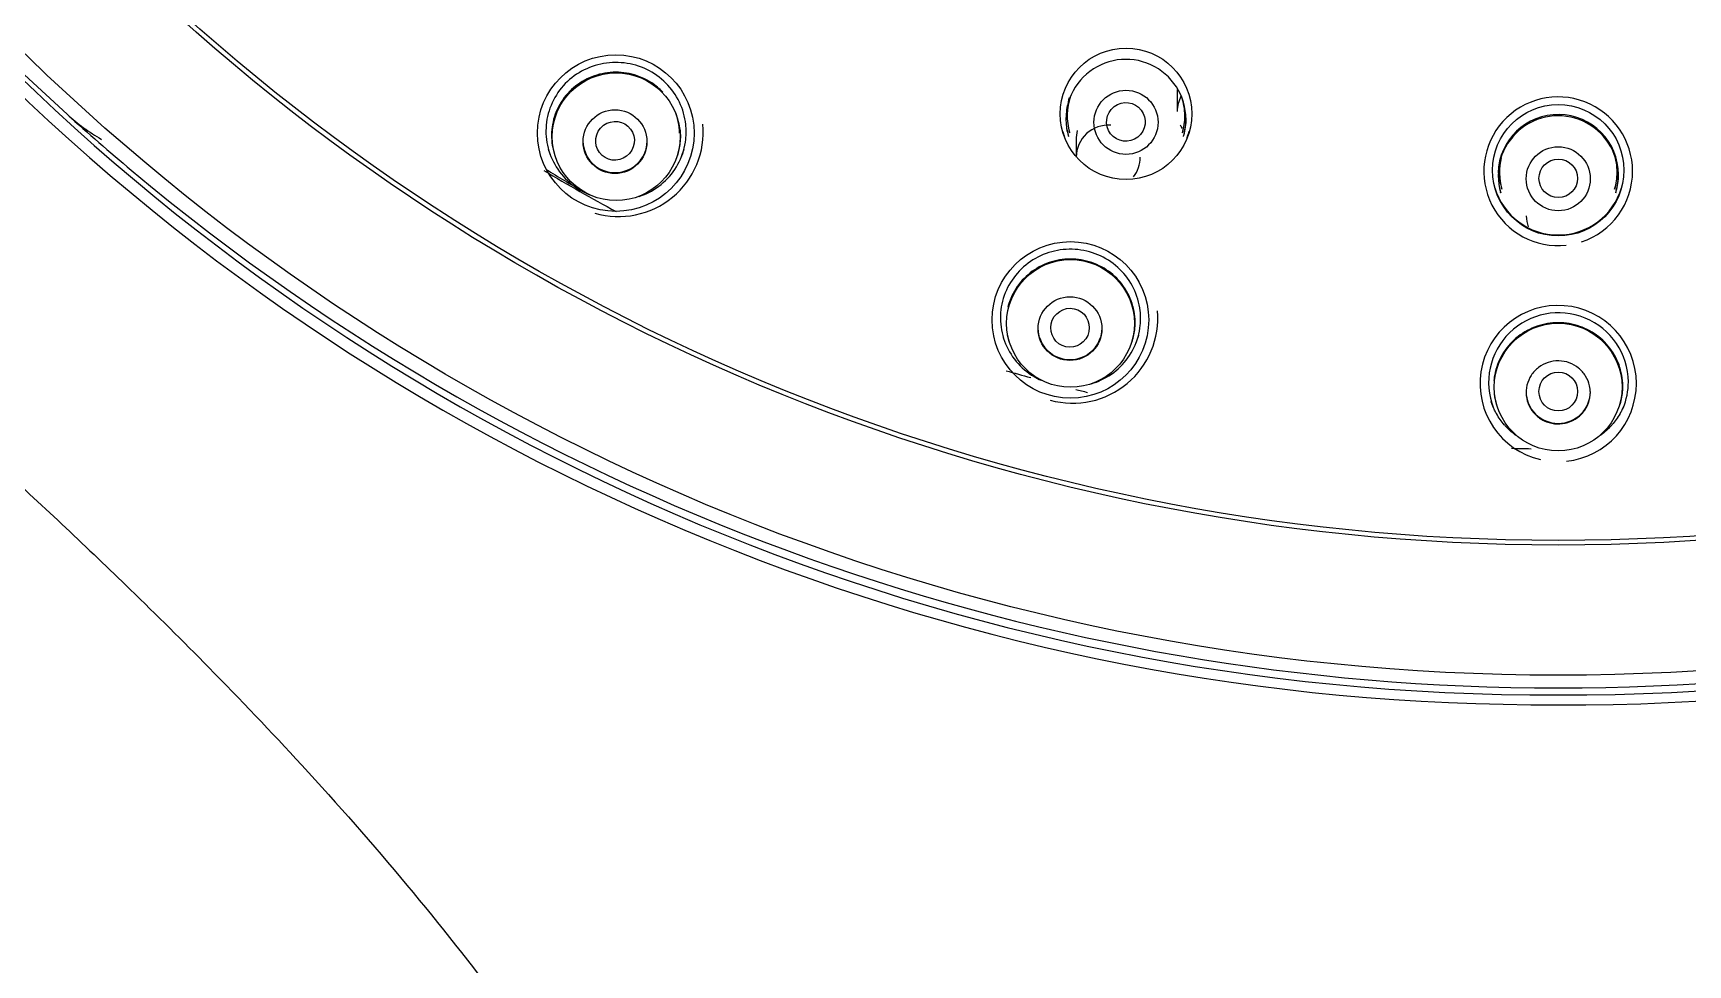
# Model space of a CAD drawing. Header units: millimetres. Extents: x -60 to 7633, y -2614 to 2146.
# Drawn here: x 5473.48 to 5512.13, y 1598.02 to 1619.79 of the extents above; entities that cross this region are included whole.
import ezdxf

# ---------------------------------------------------------------- set-up
doc = ezdxf.new("R2010")
doc.units = ezdxf.units.MM
doc.layers.get('0').update_dxf_attribs({"color": 250})

msp = doc.modelspace()

# ---------------------------------------------------------------- linework, layer by layer
at = {"linetype": 'Continuous'}
for p, q in [((5500.198, 1618.476), (5500.198, 1617.96)), ((5497.669, 1617.516), (5497.685, 1617.463)), ((5500.322, 1617.461), (5500.338, 1617.514)), ((5497.652, 1617.399), (5497.66, 1617.372)), ((5497.839, 1617.295), (5497.839, 1616.892)), ((5500.349, 1617.376), (5500.357, 1617.402)), ((5485.649, 1616.987), (5485.66, 1616.952)), ((5488.537, 1616.939), (5488.544, 1616.962)), ((5507.744, 1616.083), (5507.752, 1616.057)), ((5507.763, 1616.196), (5507.779, 1616.143)), ((5510.416, 1616.143), (5510.432, 1616.195)), ((5510.443, 1616.056), (5510.45, 1616.083)), ((5496.263, 1612.615), (5496.273, 1612.58)), ((5499.15, 1612.585), (5499.158, 1612.61)), ((5507.584, 1611.029), (5507.587, 1611.022)), ((5507.65, 1611.126), (5507.66, 1611.091)), ((5510.535, 1611.091), (5510.545, 1611.126)), ((5510.611, 1611.03), (5510.612, 1611.032))]:
    msp.add_line(p, q, dxfattribs=at)
for centre, radius in [((5499.005, 1617.904), 1.536), ((5487.091, 1617.454), 1.829), ((5487.099, 1617.37), 1.492), ((5499.004, 1617.706), 0.748), ((5487.073, 1617.254), 0.744), ((5509.097, 1616.586), 1.535), ((5509.098, 1616.387), 0.748), ((5509.098, 1616.397), 0.45), ((5497.707, 1613.09), 1.828), ((5497.709, 1613.008), 1.491), ((5497.697, 1612.886), 0.744), ((5509.096, 1611.52), 1.491)]:
    msp.add_circle(centre, radius, dxfattribs=at)
for centre, radius, start, end in [((5508.811, 1655.731), 51.631, 180.1641, 270.3174), ((5508.93, 1655.812), 51.483, 180.2292, 270.1867), ((5509.263, 1655.814), 51.485, 269.8154, 359.7687), ((5509.392, 1655.722), 51.623, 269.6734, 359.8451), ((5499.003, 1617.777), 1.4, 0, 196.6314), ((5499.005, 1617.856), 1.374, 160.4777, 196.5051), ((5499.005, 1617.801), 1.407, 160.3203, 164.0827), ((5500.948, 1617.961), 0.748, 151.8027, 180.0876), ((5499.005, 1617.856), 1.374, 0, 19.6501), ((5509.097, 1616.562), 1.737, 0, 276.0863), ((5477.581, 1621.581), 4.951, 228.1414, 239.6535), ((5518.639, 1667.288), 66.391, 228.07252, 229.7886), ((5499.003, 1617.91), 1.387, 172.0638, 180.1445), ((5499.003, 1617.91), 1.387, 0, 3.1234), ((5499.003, 1617.91), 1.387, 358.4988, 0), ((5509.098, 1616.482), 1.407, 0, 178.2037), ((5487.155, 1617.484), 1.98, 253.7758, 5.1512), ((5499.005, 1617.801), 1.407, 189.9091, 196.647), ((5498.704, 1617.307), 0.863, 165.8411, 180.8229), ((5498.59, 1616.892), 0.747, 85.3131, 180.0436), ((5500.948, 1617.961), 0.748, 205.2395, 212.1828), ((5499.005, 1617.856), 1.374, 343.3312, 0), ((5499.003, 1617.777), 1.4, 343.579, 0), ((5499.005, 1617.801), 1.407, 343.5413, 0), ((5499.004, 1617.828), 1.39, 353.6939, 359.8886), ((5499.005, 1617.801), 1.407, 0, 0.3216), ((5509.097, 1616.458), 1.4, 0, 196.5065), ((5499.004, 1617.937), 1.544, 196.5839, 201.5131), ((5499.004, 1617.937), 1.544, 337.4089, 343.3815), ((5498.59, 1616.892), 0.747, 322.1265, 359.9346), ((5509.099, 1616.537), 1.374, 165.6219, 196.5983), ((5509.099, 1616.537), 1.374, 0, 18.6322), ((5494.902, 1631.558), 17.68, 237.7034, 241.04), ((5509.097, 1616.591), 1.387, 180.1069, 196.4545), ((5509.097, 1616.562), 1.737, 288.1887, 0), ((5509.099, 1616.537), 1.374, 343.3385, 0), ((5509.097, 1616.458), 1.4, 343.4403, 0), ((5509.098, 1616.482), 1.407, 343.4783, 0), ((5509.098, 1616.509), 1.39, 353.4976, 359.8826), ((5509.097, 1616.618), 1.544, 196.6248, 343.4125), ((5509.098, 1616.482), 1.407, 192.6013, 196.4802), ((5509.098, 1615.519), 0.747, 180.0812, 199.9549), ((5497.762, 1613.129), 1.984, 254.6038, 5.0874), ((5509.097, 1611.603), 1.825, 0, 256.896), ((5509.104, 1611.624), 1.632, 0.6375, 201.3774), ((5509.097, 1611.603), 1.825, 276.122, 0), ((5509.164, 1611.642), 1.572, 337.1646, 0.0077)]:
    msp.add_arc(centre, radius, start, end, dxfattribs=at)
for centre, major_axis, ratio in [((5509.098, 1655.559), (51.15, 0), 0.992546), ((5509.098, 1655.41), (47.938, 0), 0.992546), ((5509.098, 1655.388), (47.807, 0), 0.992546), ((5499.003, 1617.716), (0.357, 0.276), 0.996126), ((5487.073, 1617.275), (0.303, 0.341), 0.983754), ((5497.697, 1612.907), (0.181, 0.418), 0.987221), ((5509.098, 1611.417), (0, 0.455), 0.988761)]:
    msp.add_ellipse(centre, major_axis=major_axis, ratio=ratio, dxfattribs=at)
for centre, major_axis, start_param, end_param in [((5509.098, 1655.758), (51.65, 0), 3.141593, 3.972572), ((5487.073, 1617.275), (-0.75, 0), 0, 3.141593), ((5509.098, 1655.758), (51.65, 0), 4.011197, 5.413581), ((5509.098, 1655.84), (46.106, 0), 4.172904, 4.215038), ((5497.697, 1612.907), (-0.75, 0), 0, 3.141593), ((5509.098, 1655.84), (46.106, 0), 4.428923, 4.441956), ((5509.098, 1655.84), (46.106, 0), 4.465496, 4.471707), ((5509.098, 1611.417), (0.75, 0), 3.141593, 6.283185), ((5509.098, 1655.84), (46.106, 0), 4.688755, 4.698635)]:
    msp.add_ellipse(centre, major_axis=major_axis, ratio=0.992546, start_param=start_param, end_param=end_param, dxfattribs=at)
for points, knots in [([(5448.938, 1656.787), (5449, 1655.084), (5449.114, 1652.319), (5449.76, 1647.959), (5450.59, 1644.062), (5451.623, 1640.498), (5453, 1636.655), (5454.736, 1632.656), (5456.819, 1628.627), (5458.933, 1625.11), (5461.019, 1622.096), (5462.994, 1619.575), (5464.738, 1617.544), (5466.345, 1615.8), (5468.469, 1613.63), (5471.128, 1611.123), (5473.762, 1608.701), (5475.877, 1606.683), (5477.727, 1604.85), (5479.903, 1602.566), (5482.21, 1599.94), (5484.307, 1597.288), (5485.921, 1595.003), (5487.031, 1593.259), (5487.772, 1591.99), (5488.362, 1590.911), (5488.935, 1589.791), (5489.572, 1588.426), (5490.251, 1586.792), (5490.949, 1584.837), (5491.645, 1582.449), (5492.17, 1580.096), (5492.573, 1577.822), (5492.886, 1575.699), (5493.19, 1573.178), (5493.461, 1570.417), (5493.705, 1567.395), (5493.928, 1564.102), (5494.143, 1560.286), (5494.349, 1555.884), (5494.542, 1550.835), (5494.719, 1545.098), (5494.878, 1538.654), (5495.014, 1531.523), (5495.126, 1523.784), (5495.207, 1516.063), (5495.264, 1508.583), (5495.302, 1501.613), (5495.325, 1495.461), (5495.339, 1490.317), (5495.346, 1486.651), (5495.35, 1483.947), (5495.352, 1482.248), (5495.352, 1481.407), (5495.352, 1481.091)], [0, 0, 0, 0, 0.024596, 0.047412, 0.068581, 0.088124, 0.106184, 0.133361, 0.157228, 0.178092, 0.198356, 0.215262, 0.228775, 0.240746, 0.252818, 0.276879, 0.298687, 0.309747, 0.323481, 0.340195, 0.359975, 0.379051, 0.393863, 0.404349, 0.41182, 0.417164, 0.423797, 0.431714, 0.440966, 0.451733, 0.464481, 0.480225, 0.489788, 0.500935, 0.514117, 0.529873, 0.544743, 0.561997, 0.581994, 0.605087, 0.631598, 0.661773, 0.695732, 0.733393, 0.77439, 0.817962, 0.855333, 0.892521, 0.928049, 0.952456, 0.973828, 0.985798, 0.995471, 1, 1, 1, 1]), ([(5488.726, 1617.656), (5488.706, 1617.836), (5488.655, 1618.014), (5488.576, 1618.178), (5488.498, 1618.341), (5488.39, 1618.493), (5488.261, 1618.622), (5488.132, 1618.751), (5487.979, 1618.86), (5487.814, 1618.939), (5487.649, 1619.019), (5487.469, 1619.071), (5487.287, 1619.093), (5487.105, 1619.114), (5486.918, 1619.105), (5486.739, 1619.067), (5486.561, 1619.028), (5486.387, 1618.958), (5486.232, 1618.864), (5486.077, 1618.77), (5485.936, 1618.648), (5485.822, 1618.509), (5485.707, 1618.369), (5485.615, 1618.208), (5485.554, 1618.04), (5485.492, 1617.87), (5485.46, 1617.688), (5485.46, 1617.508), (5485.459, 1617.328), (5485.491, 1617.144), (5485.552, 1616.973), (5485.613, 1616.803), (5485.706, 1616.639), (5485.822, 1616.498), (5485.936, 1616.357), (5486.078, 1616.234), (5486.233, 1616.138), (5486.311, 1616.091), (5486.393, 1616.049), (5486.478, 1616.014)], [0, 0, 0, 0, 0.053558, 0.053558, 0.053558, 0.1070115, 0.1070115, 0.1070115, 0.1605487, 0.1605487, 0.1605487, 0.2139694, 0.2139694, 0.2139694, 0.267396, 0.267396, 0.267396, 0.320848, 0.320848, 0.320848, 0.374435, 0.374435, 0.374435, 0.4282032, 0.4282032, 0.4282032, 0.4822925, 0.4822925, 0.4822925, 0.5365725, 0.5365725, 0.5365725, 0.5907831, 0.5907831, 0.5907831, 0.6443393, 0.6443393, 0.6443393, 0.6709775, 0.6709775, 0.6709775, 0.6709775]), ([(5488.188, 1618.412), (5488.11, 1618.493), (5488.023, 1618.566), (5487.929, 1618.627), (5487.789, 1618.719), (5487.63, 1618.789), (5487.467, 1618.83), (5487.303, 1618.871), (5487.131, 1618.885), (5486.963, 1618.871), (5486.795, 1618.856), (5486.627, 1618.813), (5486.474, 1618.745), (5486.321, 1618.677), (5486.177, 1618.582), (5486.056, 1618.469), (5485.934, 1618.354), (5485.83, 1618.218), (5485.754, 1618.071), (5485.677, 1617.923), (5485.625, 1617.76), (5485.603, 1617.596), (5485.581, 1617.433), (5485.587, 1617.264), (5485.62, 1617.102)], [0.1250609, 0.1250609, 0.1250609, 0.1250609, 0.1606871, 0.1606871, 0.1606871, 0.2141482, 0.2141482, 0.2141482, 0.2676819, 0.2676819, 0.2676819, 0.321211, 0.321211, 0.321211, 0.3747293, 0.3747293, 0.3747293, 0.4284597, 0.4284597, 0.4284597, 0.4824067, 0.4824067, 0.4824067, 0.5359608, 0.5359608, 0.5359608, 0.5359608]), ([(5487.635, 1615.974), (5487.691, 1615.992), (5487.746, 1616.014), (5487.8, 1616.038), (5487.966, 1616.114), (5488.12, 1616.219), (5488.251, 1616.345), (5488.382, 1616.471), (5488.492, 1616.622), (5488.572, 1616.785), (5488.653, 1616.948), (5488.705, 1617.127), (5488.725, 1617.308), (5488.738, 1617.423), (5488.738, 1617.541), (5488.726, 1617.656)], [0.7859298, 0.7859298, 0.7859298, 0.7859298, 0.8032754, 0.8032754, 0.8032754, 0.8572971, 0.8572971, 0.8572971, 0.9115858, 0.9115858, 0.9115858, 0.9658033, 0.9658033, 0.9658033, 1, 1, 1, 1]), ([(5488.543, 1616.96), (5488.551, 1616.984), (5488.557, 1617.008), (5488.563, 1617.032), (5488.589, 1617.135), (5488.603, 1617.241), (5488.606, 1617.348)], [0.9579398, 0.9579398, 0.9579398, 0.9579398, 0.9659572, 0.9659572, 0.9659572, 1, 1, 1, 1]), ([(5485.568, 1616.939), (5485.568, 1616.94), (5485.568, 1616.941), (5485.565, 1616.948), (5485.563, 1616.953), (5485.556, 1616.969), (5485.552, 1616.98), (5485.539, 1617.014), (5485.531, 1617.037), (5485.523, 1617.064), (5485.522, 1617.068), (5485.52, 1617.072)], [0.43902803, 0.43902803, 0.43902803, 0.43902803, 0.43945312, 0.43945312, 0.44140625, 0.44140625, 0.4453125, 0.4453125, 0.453125, 0.453125, 0.45432943, 0.45432943, 0.45432943, 0.45432943]), ([(5488.684, 1617.081), (5488.682, 1617.076), (5488.681, 1617.071), (5488.671, 1617.039), (5488.663, 1617.013), (5488.648, 1616.973), (5488.643, 1616.96), (5488.636, 1616.94), (5488.633, 1616.934), (5488.629, 1616.924), (5488.628, 1616.921), (5488.625, 1616.914), (5488.623, 1616.91), (5488.621, 1616.905), (5488.621, 1616.904), (5488.62, 1616.903)], [0.0453063, 0.0453063, 0.0453063, 0.0453063, 0.046875, 0.046875, 0.0546875, 0.0546875, 0.05859375, 0.05859375, 0.06054688, 0.06054688, 0.06152344, 0.06152344, 0.0625, 0.0625, 0.06330978, 0.06330978, 0.06330978, 0.06330978]), ([(5499.337, 1613.305), (5499.316, 1613.486), (5499.263, 1613.666), (5499.182, 1613.83), (5499.102, 1613.992), (5498.992, 1614.144), (5498.862, 1614.271), (5498.732, 1614.398), (5498.577, 1614.505), (5498.412, 1614.583), (5498.247, 1614.661), (5498.065, 1614.712), (5497.883, 1614.731), (5497.702, 1614.75), (5497.514, 1614.739), (5497.336, 1614.699), (5497.158, 1614.658), (5496.985, 1614.586), (5496.83, 1614.49), (5496.676, 1614.394), (5496.537, 1614.27), (5496.424, 1614.129), (5496.31, 1613.988), (5496.22, 1613.826), (5496.161, 1613.657), (5496.101, 1613.487), (5496.071, 1613.305), (5496.072, 1613.126), (5496.073, 1612.946), (5496.106, 1612.763), (5496.168, 1612.594), (5496.231, 1612.424), (5496.324, 1612.262), (5496.441, 1612.122), (5496.558, 1611.982), (5496.701, 1611.86), (5496.859, 1611.766), (5496.912, 1611.735), (5496.966, 1611.706), (5497.023, 1611.681)], [0, 0, 0, 0, 0.0542299, 0.0542299, 0.0542299, 0.1078671, 0.1078671, 0.1078671, 0.1613402, 0.1613402, 0.1613402, 0.2148209, 0.2148209, 0.2148209, 0.2682142, 0.2682142, 0.2682142, 0.3216552, 0.3216552, 0.3216552, 0.3751535, 0.3751535, 0.3751535, 0.4287431, 0.4287431, 0.4287431, 0.4825848, 0.4825848, 0.4825848, 0.5367791, 0.5367791, 0.5367791, 0.591083, 0.591083, 0.591083, 0.6451457, 0.6451457, 0.6451457, 0.6631363, 0.6631363, 0.6631363, 0.6631363]), ([(5499.217, 1612.98), (5499.222, 1613.146), (5499.198, 1613.316), (5499.147, 1613.474), (5499.095, 1613.633), (5499.015, 1613.786), (5498.913, 1613.919), (5498.812, 1614.052), (5498.685, 1614.17), (5498.545, 1614.262), (5498.404, 1614.354), (5498.246, 1614.424), (5498.082, 1614.466), (5497.919, 1614.507), (5497.747, 1614.521), (5497.579, 1614.507), (5497.411, 1614.493), (5497.243, 1614.45), (5497.09, 1614.382), (5496.936, 1614.314), (5496.792, 1614.219), (5496.67, 1614.105), (5496.548, 1613.991), (5496.445, 1613.855), (5496.368, 1613.708), (5496.315, 1613.607), (5496.274, 1613.499), (5496.246, 1613.388)], [0, 0, 0, 0, 0.0538151, 0.0538151, 0.0538151, 0.1076372, 0.1076372, 0.1076372, 0.161262, 0.161262, 0.161262, 0.2148159, 0.2148159, 0.2148159, 0.2682914, 0.2682914, 0.2682914, 0.3218071, 0.3218071, 0.3218071, 0.3753769, 0.3753769, 0.3753769, 0.4289216, 0.4289216, 0.4289216, 0.4657866, 0.4657866, 0.4657866, 0.4657866]), ([(5498.195, 1611.599), (5498.275, 1611.623), (5498.353, 1611.653), (5498.428, 1611.688), (5498.592, 1611.766), (5498.744, 1611.871), (5498.872, 1611.997), (5499.002, 1612.124), (5499.111, 1612.276), (5499.19, 1612.439), (5499.269, 1612.602), (5499.32, 1612.781), (5499.339, 1612.961), (5499.35, 1613.075), (5499.35, 1613.191), (5499.337, 1613.305)], [0.7796595, 0.7796595, 0.7796595, 0.7796595, 0.8041143, 0.8041143, 0.8041143, 0.857628, 0.857628, 0.857628, 0.9118255, 0.9118255, 0.9118255, 0.9661046, 0.9661046, 0.9661046, 1, 1, 1, 1]), ([(5499.157, 1612.608), (5499.163, 1612.627), (5499.168, 1612.646), (5499.173, 1612.665), (5499.199, 1612.768), (5499.214, 1612.874), (5499.217, 1612.98)], [0.95950989, 0.95950989, 0.95950989, 0.95950989, 0.96589537, 0.96589537, 0.96589537, 1, 1, 1, 1]), ([(5510.605, 1611.488), (5510.611, 1611.654), (5510.587, 1611.823), (5510.537, 1611.981), (5510.487, 1612.14), (5510.408, 1612.293), (5510.306, 1612.426), (5510.206, 1612.559), (5510.08, 1612.678), (5509.94, 1612.77), (5509.8, 1612.863), (5509.641, 1612.934), (5509.478, 1612.976), (5509.315, 1613.018), (5509.142, 1613.033), (5508.974, 1613.019), (5508.806, 1613.005), (5508.638, 1612.963), (5508.484, 1612.896), (5508.33, 1612.828), (5508.186, 1612.734), (5508.064, 1612.62), (5507.941, 1612.506), (5507.837, 1612.37), (5507.759, 1612.223), (5507.681, 1612.076), (5507.628, 1611.913), (5507.605, 1611.749), (5507.601, 1611.724), (5507.598, 1611.699), (5507.596, 1611.674)], [0, 0, 0, 0, 0.0538519, 0.0538519, 0.0538519, 0.1077128, 0.1077128, 0.1077128, 0.161354, 0.161354, 0.161354, 0.2150245, 0.2150245, 0.2150245, 0.2685664, 0.2685664, 0.2685664, 0.3220281, 0.3220281, 0.3220281, 0.3755119, 0.3755119, 0.3755119, 0.4290678, 0.4290678, 0.4290678, 0.4827422, 0.4827422, 0.4827422, 0.4909834, 0.4909834, 0.4909834, 0.4909834]), ([(5496.183, 1612.566), (5496.182, 1612.568), (5496.181, 1612.57), (5496.179, 1612.576), (5496.177, 1612.581), (5496.171, 1612.594), (5496.168, 1612.603), (5496.157, 1612.632), (5496.149, 1612.652), (5496.141, 1612.677), (5496.14, 1612.68), (5496.139, 1612.684)], [0.43852711, 0.43852711, 0.43852711, 0.43852711, 0.43945312, 0.43945312, 0.44140625, 0.44140625, 0.4453125, 0.4453125, 0.453125, 0.453125, 0.45441285, 0.45441285, 0.45441285, 0.45441285]), ([(5496.232, 1612.739), (5496.232, 1612.738), (5496.232, 1612.737), (5496.232, 1612.737), (5496.241, 1612.695), (5496.251, 1612.653), (5496.264, 1612.612)], [0.5364751, 0.5364751, 0.5364751, 0.5364751, 0.53666935, 0.53666935, 0.53666935, 0.55057423, 0.55057423, 0.55057423, 0.55057423]), ([(5499.298, 1612.732), (5499.297, 1612.728), (5499.296, 1612.725), (5499.287, 1612.693), (5499.278, 1612.665), (5499.263, 1612.622), (5499.257, 1612.608), (5499.249, 1612.587), (5499.246, 1612.579), (5499.242, 1612.57), (5499.242, 1612.568), (5499.241, 1612.566)], [0.04579428, 0.04579428, 0.04579428, 0.04579428, 0.046875, 0.046875, 0.0546875, 0.0546875, 0.05859375, 0.05859375, 0.06054688, 0.06054688, 0.06109269, 0.06109269, 0.06109269, 0.06109269]), ([(5509.848, 1611.396), (5509.848, 1611.313), (5509.833, 1611.229), (5509.805, 1611.151), (5509.777, 1611.073), (5509.735, 1610.999), (5509.682, 1610.935), (5509.629, 1610.87), (5509.564, 1610.814), (5509.492, 1610.771), (5509.421, 1610.727), (5509.341, 1610.696), (5509.259, 1610.678), (5509.177, 1610.66), (5509.091, 1610.656), (5509.008, 1610.666), (5508.925, 1610.676), (5508.843, 1610.7), (5508.768, 1610.735), (5508.693, 1610.771), (5508.623, 1610.82), (5508.565, 1610.879), (5508.506, 1610.937), (5508.456, 1611.006), (5508.42, 1611.08), (5508.384, 1611.154), (5508.361, 1611.236), (5508.352, 1611.318), (5508.343, 1611.4), (5508.348, 1611.485), (5508.368, 1611.566), (5508.387, 1611.646), (5508.421, 1611.725), (5508.467, 1611.795), (5508.512, 1611.864), (5508.571, 1611.927), (5508.637, 1611.978), (5508.704, 1612.028), (5508.78, 1612.069), (5508.86, 1612.095), (5508.939, 1612.121), (5509.024, 1612.134), (5509.108, 1612.133), (5509.192, 1612.132), (5509.276, 1612.116), (5509.355, 1612.088), (5509.434, 1612.06), (5509.508, 1612.018), (5509.573, 1611.966), (5509.638, 1611.913), (5509.694, 1611.85), (5509.738, 1611.779), (5509.782, 1611.709), (5509.813, 1611.63), (5509.831, 1611.55), (5509.842, 1611.499), (5509.848, 1611.448), (5509.848, 1611.396)], [0, 0, 0, 0, 0.054032, 0.054032, 0.054032, 0.108067, 0.108067, 0.108067, 0.162046, 0.162046, 0.162046, 0.215783, 0.215783, 0.215783, 0.269223, 0.269223, 0.269223, 0.322499, 0.322499, 0.322499, 0.375852, 0.375852, 0.375852, 0.42947, 0.42947, 0.42947, 0.483369, 0.483369, 0.483369, 0.537411, 0.537411, 0.537411, 0.591416, 0.591416, 0.591416, 0.645269, 0.645269, 0.645269, 0.698943, 0.698943, 0.698943, 0.75248, 0.75248, 0.75248, 0.805944, 0.805944, 0.805944, 0.859408, 0.859408, 0.859408, 0.912942, 0.912942, 0.912942, 0.966613, 0.966613, 0.966613, 1, 1, 1, 1]), ([(5507.6, 1611.366), (5507.604, 1611.328), (5507.61, 1611.291), (5507.618, 1611.253), (5507.627, 1611.21), (5507.638, 1611.166), (5507.651, 1611.123)], [0.52409585, 0.52409585, 0.52409585, 0.52409585, 0.53643724, 0.53643724, 0.53643724, 0.55091857, 0.55091857, 0.55091857, 0.55091857]), ([(5510.544, 1611.122), (5510.549, 1611.139), (5510.554, 1611.155), (5510.558, 1611.172), (5510.585, 1611.275), (5510.601, 1611.381), (5510.605, 1611.488)], [0.96015045, 0.96015045, 0.96015045, 0.96015045, 0.96566859, 0.96566859, 0.96566859, 1, 1, 1, 1]), ([(5508.116, 1610.387), (5508.097, 1610.401), (5508.077, 1610.416), (5508.037, 1610.448), (5508.015, 1610.466), (5507.983, 1610.494), (5507.973, 1610.504), (5507.957, 1610.518), (5507.952, 1610.523), (5507.942, 1610.533), (5507.936, 1610.538), (5507.927, 1610.547), (5507.924, 1610.55), (5507.916, 1610.558), (5507.912, 1610.562), (5507.9, 1610.574), (5507.893, 1610.582), (5507.869, 1610.607), (5507.853, 1610.624), (5507.806, 1610.679), (5507.774, 1610.719), (5507.713, 1610.805), (5507.683, 1610.852), (5507.64, 1610.928), (5507.626, 1610.954), (5507.606, 1610.995), (5507.599, 1611.009), (5507.589, 1611.03), (5507.586, 1611.037), (5507.582, 1611.047), (5507.58, 1611.051), (5507.578, 1611.056), (5507.577, 1611.058), (5507.575, 1611.062), (5507.574, 1611.064), (5507.573, 1611.067), (5507.573, 1611.067), (5507.573, 1611.068), (5507.572, 1611.069), (5507.572, 1611.071), (5507.571, 1611.072), (5507.569, 1611.076), (5507.568, 1611.079), (5507.564, 1611.089), (5507.561, 1611.097), (5507.551, 1611.123), (5507.543, 1611.144), (5507.533, 1611.173), (5507.531, 1611.178), (5507.529, 1611.183)], [0.3525486, 0.3525486, 0.3525486, 0.3525486, 0.359375, 0.359375, 0.3671875, 0.3671875, 0.3710938, 0.3710938, 0.3730469, 0.3730469, 0.375, 0.375, 0.3769531, 0.3769531, 0.3789062, 0.3789062, 0.3828125, 0.3828125, 0.390625, 0.390625, 0.40625, 0.40625, 0.421875, 0.421875, 0.4296875, 0.4296875, 0.4335938, 0.4335938, 0.4355469, 0.4355469, 0.4365234, 0.4365234, 0.4370117, 0.4370117, 0.4375, 0.4375, 0.4379883, 0.4379883, 0.4384766, 0.4384766, 0.4394531, 0.4394531, 0.4414062, 0.4414062, 0.4453125, 0.4453125, 0.453125, 0.453125, 0.4545542, 0.4545542, 0.4545542, 0.4545542]), ([(5510.665, 1611.18), (5510.664, 1611.177), (5510.662, 1611.173), (5510.653, 1611.145), (5510.645, 1611.124), (5510.635, 1611.099), (5510.632, 1611.091), (5510.628, 1611.082), (5510.627, 1611.079), (5510.625, 1611.074), (5510.625, 1611.073), (5510.624, 1611.071), (5510.623, 1611.071), (5510.623, 1611.07), (5510.623, 1611.07), (5510.622, 1611.067), (5510.621, 1611.065), (5510.619, 1611.061), (5510.619, 1611.059), (5510.616, 1611.054), (5510.615, 1611.05), (5510.61, 1611.04), (5510.607, 1611.033), (5510.597, 1611.012), (5510.591, 1610.998), (5510.571, 1610.957), (5510.557, 1610.931), (5510.514, 1610.855), (5510.484, 1610.808), (5510.423, 1610.722), (5510.391, 1610.682), (5510.344, 1610.627), (5510.329, 1610.61), (5510.305, 1610.585), (5510.297, 1610.577), (5510.286, 1610.565), (5510.282, 1610.561), (5510.274, 1610.553), (5510.271, 1610.55), (5510.262, 1610.541), (5510.256, 1610.536), (5510.246, 1610.526), (5510.241, 1610.521), (5510.225, 1610.506), (5510.215, 1610.497), (5510.183, 1610.469), (5510.162, 1610.451), (5510.12, 1610.418), (5510.1, 1610.403), (5510.08, 1610.388)], [0.045804, 0.045804, 0.045804, 0.045804, 0.046875, 0.046875, 0.0546875, 0.0546875, 0.0585938, 0.0585938, 0.0605469, 0.0605469, 0.0615234, 0.0615234, 0.0620117, 0.0620117, 0.0625, 0.0625, 0.0629883, 0.0629883, 0.0634766, 0.0634766, 0.0644531, 0.0644531, 0.0664062, 0.0664062, 0.0703125, 0.0703125, 0.078125, 0.078125, 0.09375, 0.09375, 0.109375, 0.109375, 0.1171875, 0.1171875, 0.1210938, 0.1210938, 0.1230469, 0.1230469, 0.125, 0.125, 0.1269531, 0.1269531, 0.1289062, 0.1289062, 0.1328125, 0.1328125, 0.140625, 0.140625, 0.1477026, 0.1477026, 0.1477026, 0.1477026])]:
    msp.add_open_spline(points, degree=3, knots=knots, dxfattribs=at)
for points in [[(5488.457, 1617.998), (5488.53, 1617.824), (5488.57, 1617.635), (5488.572, 1617.45)], [(5488.606, 1617.348), (5488.607, 1617.416), (5488.604, 1617.484), (5488.596, 1617.552)]]:
    msp.add_open_spline(points, degree=3, dxfattribs=at)

doc.saveas('drawing.dxf')
